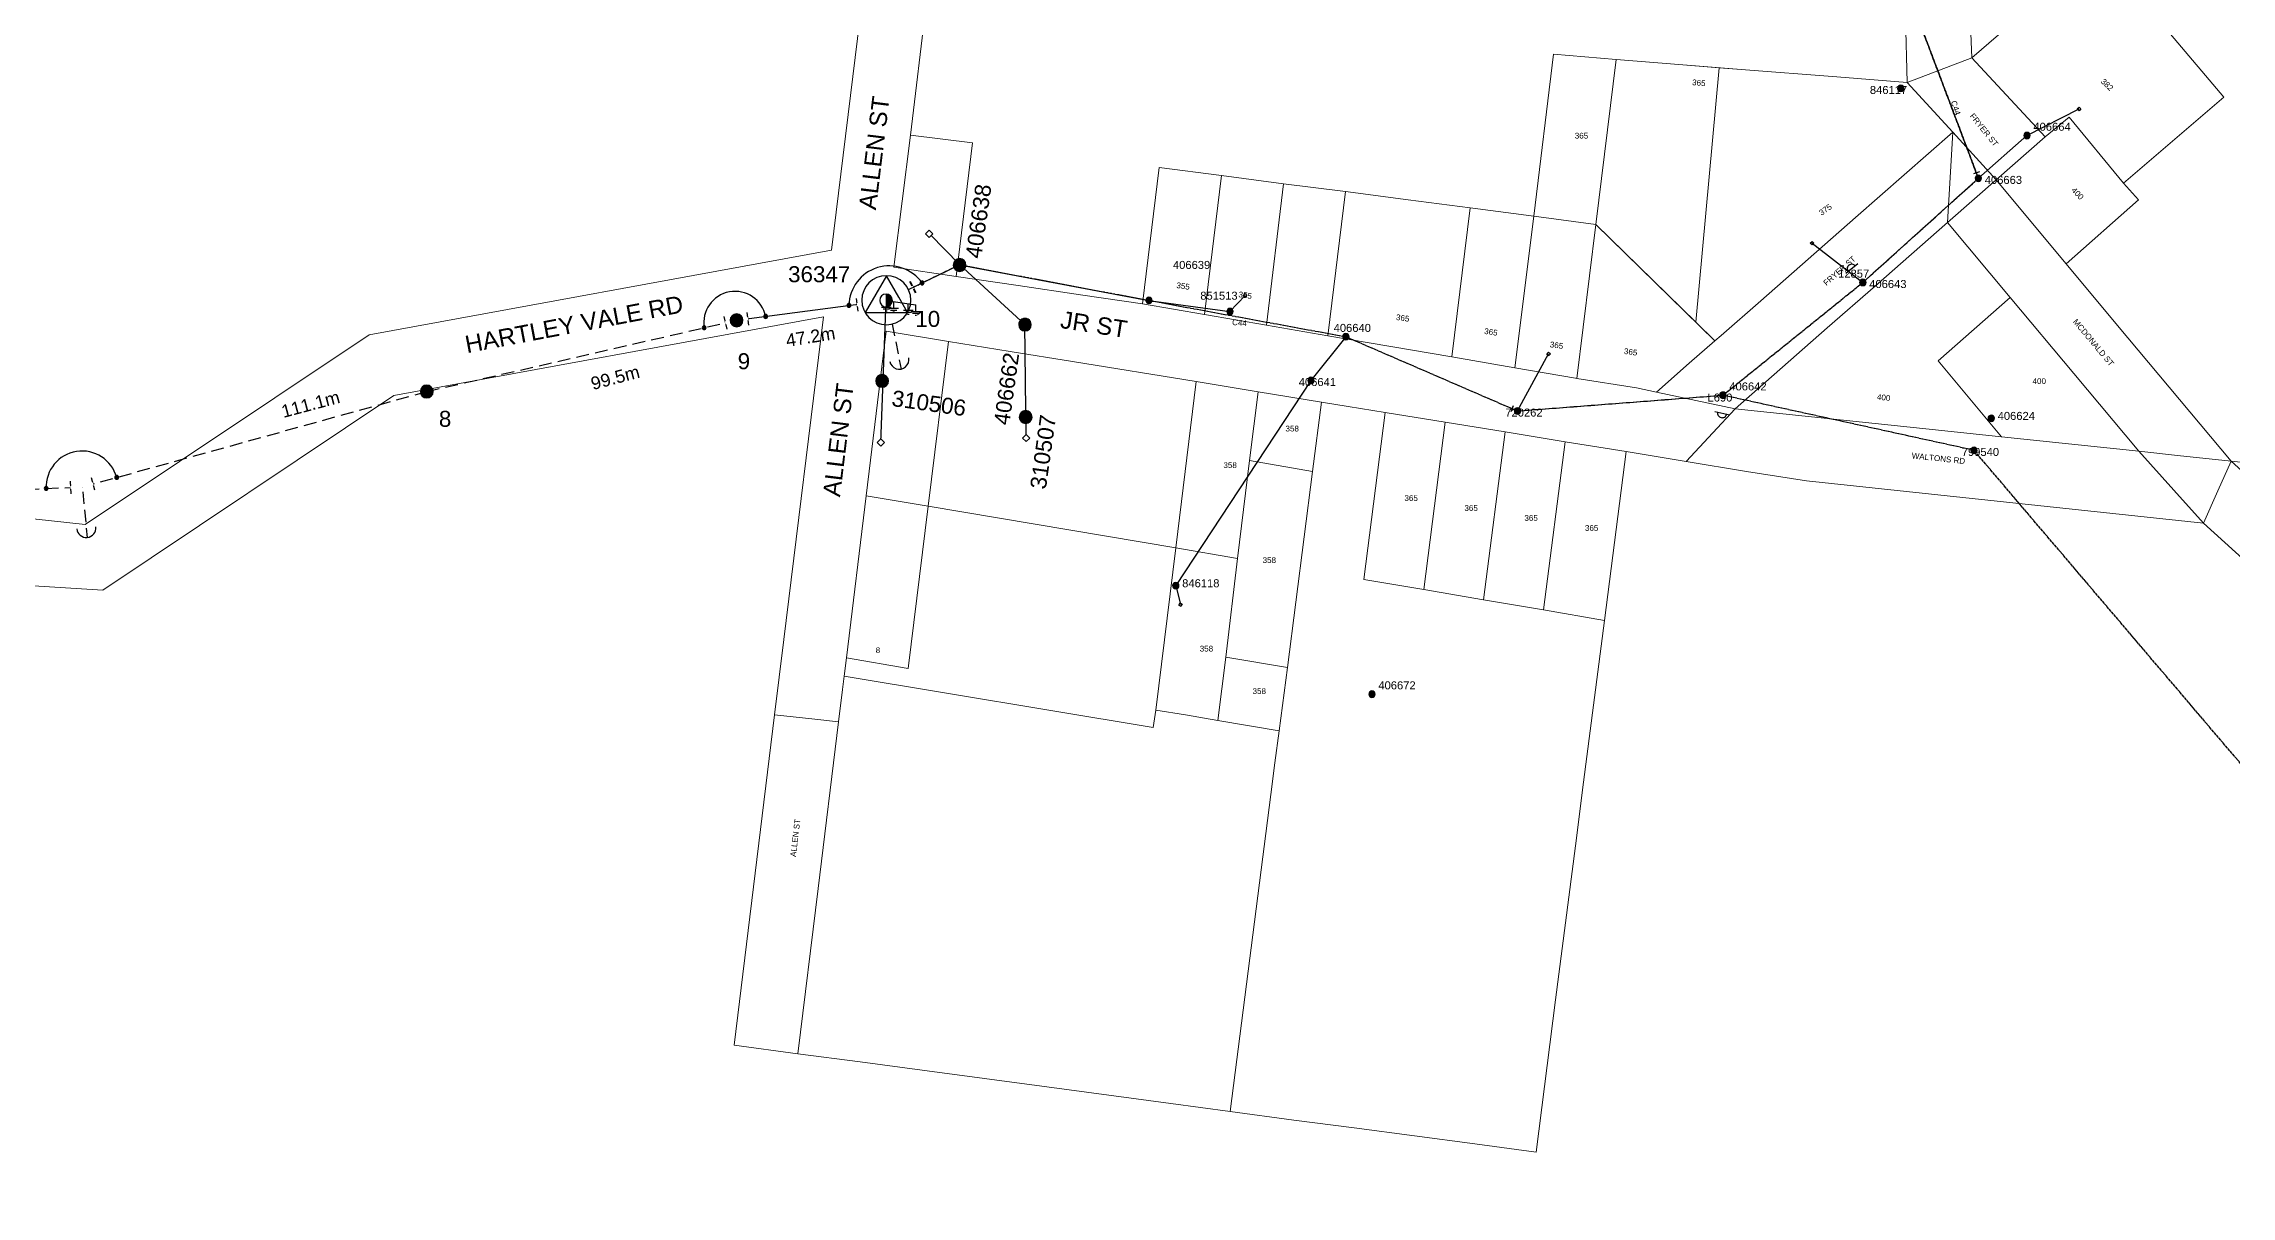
# Model space of a CAD drawing. Header units: metres. Extents: x 240179 to 248264, y 6282606 to 6287315.
# Drawn here: x 243124 to 243808, y 6285719 to 6286080 of the extents above; entities that cross this region are included whole.
import ezdxf
from ezdxf.enums import TextEntityAlignment as Align

# ---------------------------------------------------------------- set-up
doc = ezdxf.new("R2010")
doc.units = ezdxf.units.M
for name, pattern in [('Cable Exist OH', [1, 1, 0]), ('Cable New OH', [6, 4, -2]), ('DASHED2', [9.525, 6.35, -3.175])]:
    doc.linetypes.add(name, pattern=pattern)
doc.layers.get('0').update_dxf_attribs({"color": 6})
for name, color, linetype, lineweight in [('Cadastre Land Parcels_SP_EXT', 9, 'Continuous', 5), ('Cadastre Road Names_SP_HV_LV_SL_EXT', 9, 'Continuous', 5), ('Cadastre Roads_SP_EXT', 9, 'Continuous', 5)]:
    doc.layers.add(name, color=color, linetype=linetype, lineweight=lineweight)
for name, color, linetype in [('Earthing_SP_Misc', 7, 'Continuous'), ('Equip_SP_HV_EXT', 7, 'Continuous'), ('Mains_HV_EXT', 7, 'Continuous'), ('Mains_HV_NEW', 2, 'Continuous'), ('Mains_HV_New_A10', 2, 'Continuous'), ('Mains_HV_NEW_Hardwired', 2, 'Continuous'), ('Mains_LV_EXT', 7, 'Continuous'), ('Mains_LV_NEW', 2, 'Continuous'), ('Notes', 7, 'Continuous'), ('OH_Details_SP_MISC', 7, 'Continuous'), ('Services_SP_EXT', 7, 'Continuous'), ('Sub_SP_TR_HV_LV_SL_LS_NEW', 2, 'Continuous'), ('SupportsOH_SP_MISC', 7, 'Continuous'), ('SupportsOH_SP_TR_HV_LV_SL_EXT', 7, 'Continuous'), ('SupportsOH_SP_TR_HV_LV_SL_NEW', 2, 'Continuous')]:
    doc.layers.add(name, color=color, linetype=linetype)
doc.styles.add('POLE_LABEL', font='arial.ttf')
doc.styles.get("Standard").update_dxf_attribs({"font": 'arial.ttf'})
doc.linetypes.add('Cable E UG', pattern='A,6,-0.5,["E",Standard,S=1.7,R=0,X=0.5,Y=-1],-2.9', length=9.4)
doc.linetypes.add('IECLCABS1', pattern='A,7,-0.5,["/",Standard,S=1.5,R=0,X=0.2,Y=-0.7],-1.8', length=9.3)

# ---------------------------------------------------------------- blocks, each defined once
blk = doc.blocks.new('CCP_EXT')
blk.add_wipeout([(0, 0.57), (0.57, 0), (0, -0.57), (-0.57, 0)])
blk.add_lwpolyline([(-0.57, 0), (0, 0.57), (0.57, 0), (0, -0.57), (-0.57, 0)])
at = {"flags": 1}
blk.add_attdef('Z', (0, 0), '', height=0.2, dxfattribs=at)
at = {"flags": 9}
for tag, p in [('CCP_TYPE', (0, 0)), ('CONSTRUCTED_VOLTAGE', (0, -0.2)), ('OPERATING_VOLTAGE', (0, -0.6)), ('ORIENTATION', (0, -0.8)), ('OWNED_BY', (0, -1)), ('STATE', (0, -1.8)), ('NO_PHASES', (0, -0.4)), ('USAGE', (0, -1.2)), ('LEGEND', (0, -1.4)), ('LIFE_SUPPORT', (0, -1.6)), ('NOTES', (0, -2))]:
    blk.add_attdef(tag, text='', height=0.2, dxfattribs=at).set_placement(p, align=Align.MIDDLE_LEFT)
blk = doc.blocks.new('POLE_EXT')
blk.add_hatch(color=256).paths.add_polyline_path([(-1, 0, 1), (1, 0, 1)])
blk.add_lwpolyline([(-1, 0, 1), (1, 0, 1)], format="xyb", close=True)
for tag, height, flags, p in [('pNumber', 2.5, 8, (-17.84, 2.07)), ('OWNED_BY', 0.2, 9, (1.35, -0.4)), ('SPECIAL_USE', 0.2, 9, (1.35, -0.8)), ('STATE', 0.2, 9, (1.35, -1)), ('cLV', 0.2, 9, (1.35, -1.4)), ('hDepth', 0.2, 9, (1.35, -1.6)), ('hDia', 0.2, 9, (1.35, -1.8)), ('cHV', 0.2, 9, (1.35, -2)), ('cLinedev', 0.2, 9, (1.35, -3.4)), ('PARENT', 0.2, 9, (1.35, -0.6)), ('USAGE', 0.2, 9, (1.35, -1.2)), ('LBRACKET', 0.2, 9, (1.35, -2.2)), ('LExisting', 0.2, 9, (1.35, -2.4)), ('LANTNUMBER', 0.2, 9, (1.35, -2.6)), ('LOther', 0.2, 9, (1.35, -2.8)), ('LRemove', 0.2, 9, (1.35, -3)), ('LEGEND', 0.2, 9, (1.35, -3.2)), ('pExisting', 0.2, 9, (1.35, -3.8)), ('pFooting', 0.2, 9, (1.35, -4.4)), ('pNew', 0.2, 9, (1.35, -4.6)), ('pRelocate', 0.2, 9, (1.35, -5)), ('pRemove', 0.2, 9, (1.35, -5.2)), ('pReplace', 0.2, 9, (1.35, -5.4)), ('pStay', 0.2, 9, (1.35, -5.6)), ('pType', 0.2, 9, (1.35, -5.8)), ('cspan', 0.2, 9, (1.35, -6)), ('STREETNAME', 0.2, 9, (1.35, -6.2)), ('SUBURB', 0.2, 9, (1.35, -6.4)), ('LOCATION', 0.2, 9, (1.35, -3.6)), ('PFNUMBER', 0.2, 9, (1.35, -4)), ('NEWPFNUMBER', 0.2, 9, (1.35, -4.2)), ('NOTES', 0.2, 9, (1.35, -6.6)), ('MAINTAINED_BY', 0.2, 9, (1.36, -6.81)), ('OPERATED_BY', 0.2, 9, (1.36, -7.01))]:
    blk.add_attdef(tag, text='', height=height, dxfattribs=dict(flags=flags)).set_placement(p, align=Align.MIDDLE_LEFT)
at = {"style": 'POLE_LABEL'}
for tag, height, flags, p in [('STRUCTURE_PLANT_NUMBER', 0.2, 9, (1.35, 0.03)), ('ASSET_NUM', 2.5, 8, (2, 2)), ('STREET_CODE', 0.2, 9, (1.35, -0.2))]:
    blk.add_attdef(tag, text='', height=height, dxfattribs=dict(at, flags=flags)).set_placement(p, align=Align.MIDDLE_LEFT)
at = {"flags": 1}
blk.add_attdef('Z', (1.35, -7.33), '', height=0.2, dxfattribs=at)
blk = doc.blocks.new('HV_USL_CLOSED_EXT')
blk.add_line((2.4, 5.5), (-2.4, 5.5))
blk.add_lwpolyline([(1.44, 5.5, 0.414214), (0, 6.94, 0.414214), (-1.44, 5.5)], format="xyb")
for tag, height, flags, p in [('STREET_CODE', 0.2, 9, (1.5, 0)), ('ASSET_NUM', 2.5, 8, (2, 2)), ('ACTUAL_STATUS', 0.2, 9, (1.5, -0.2)), ('CONSTRUCTED_VOLTAGE', 0.2, 9, (1.5, -0.4)), ('OPERATING_VOLTAGE', 0.2, 9, (1.5, -0.8)), ('ORIENTATION', 0.2, 9, (1.5, -1)), ('OWNED_BY', 0.2, 9, (1.5, -1.2)), ('OPERATED_BY', 0.2, 9, (1.5, -1.4)), ('STATE', 0.2, 9, (1.5, -1.8)), ('SWITCH_TYPE', 0.2, 9, (1.5, -2)), ('STREETNAME', 0.2, 9, (1.5, -2.8)), ('SUBURB', 0.2, 9, (1.5, -3)), ('Z', 0.2, 1, (1.5, -3.6)), ('NO_PHASES', 0.2, 9, (1.5, -0.6)), ('MAINTAINED_BY', 0.2, 9, (1.5, -1.6)), ('USAGE', 0.2, 9, (1.5, -2.2)), ('LEGEND', 0.2, 9, (1.5, -2.4)), ('LOCATION', 0.2, 9, (1.5, -2.6)), ('NOTES', 0.2, 9, (1.5, -3.2)), ('LABEL_ALIGNMENT', 0.2, 9, (1.5, -3.4))]:
    blk.add_attdef(tag, text='', height=height, dxfattribs=dict(flags=flags)).set_placement(p, align=Align.MIDDLE_LEFT)
blk = doc.blocks.new('End Shackle_EXT')
blk.add_wipeout([(0, 0.25), (1.81, 0.25), (1.82, -0.25), (0, -0.25)])
blk.add_line((1.81, -1), (1.81, 1))
at = {"flags": 1}
blk.add_attdef('Z', (0, 0), '', height=0.2, dxfattribs=at)
at = {"flags": 9}
for tag, p in [('CONNECTOR_TYPE', (0, 0)), ('CONSTRUCTED_VOLTAGE', (0, -0.2)), ('OPERATING_VOLTAGE', (0, -0.6)), ('ORIENTATION', (0, -0.8)), ('OWNED_BY', (0, -1)), ('STATE', (0, -1.2)), ('NO_PHASES', (0, -0.4)), ('USAGE', (0, -1.4)), ('NOTES', (0, -1.6))]:
    blk.add_attdef(tag, text='', height=0.2, dxfattribs=at).set_placement(p, align=Align.MIDDLE_LEFT)
blk = doc.blocks.new('POLE_REPLACE_NEW')
for tag, height, flags, p in [('cLinedev', 0.2, 9, (1.5, -3.2)), ('LEGEND', 0.2, 9, (1.5, -3)), ('pExisting', 0.2, 9, (1.5, -3.4)), ('pNumber', 2, 8, (1.5, -4.4)), ('cspan', 0.2, 9, (1.5, -5.6)), ('SUBURB', 0.2, 9, (1.5, -5.8)), ('STREETNAME', 0.2, 9, (1.5, -6)), ('OPERATED_BY', 0.2, 9, (1.5, -6.6)), ('PFNUMBER', 0.2, 9, (1.5, -3.6)), ('NEWPFNUMBER', 0.2, 9, (1.5, -3.8)), ('pFooting', 0.2, 9, (1.5, -4)), ('pNew', 0.2, 9, (1.5, -4.2)), ('pRelocate', 0.2, 9, (1.5, -4.6)), ('pRemove', 0.2, 9, (1.5, -4.8)), ('pReplace', 0.2, 9, (1.5, -5)), ('pStay', 0.2, 9, (1.5, -5.2)), ('pType', 0.2, 9, (1.5, -5.4)), ('LOCATION', 0.2, 9, (1.5, -6.2)), ('NOTES', 0.2, 9, (1.5, -6.4)), ('MAINTAINED_BY', 0.2, 9, (1.5, -6.8)), ('Z', 0.2, 1, (1.5, -7))]:
    blk.add_attdef(tag, text='', height=height, dxfattribs=dict(flags=flags)).set_placement(p, align=Align.MIDDLE_LEFT)
blk.add_wipeout([(0, 1), (-0.13, 0.99), (-0.25, 0.97), (-0.37, 0.93), (-0.48, 0.88), (-0.59, 0.81), (-0.68, 0.73), (-0.77, 0.64), (-0.84, 0.54), (-0.9, 0.43), (-0.95, 0.31), (-0.98, 0.19), (-1, 0.06), (-1, -0.06), (-0.98, -0.19), (-0.95, -0.31), (-0.9, -0.43), (-0.84, -0.54), (-0.77, -0.64), (-0.68, -0.73), (-0.59, -0.81), (-0.48, -0.88), (-0.37, -0.93), (-0.25, -0.97), (-0.13, -0.99), (0, -1), (0.13, -0.99), (0.25, -0.97), (0.37, -0.93), (0.48, -0.88), (0.59, -0.81), (0.68, -0.73), (0.77, -0.64), (0.84, -0.54), (0.9, -0.43), (0.95, -0.31), (0.98, -0.19), (1, -0.06), (1, 0.06), (0.98, 0.19), (0.95, 0.31), (0.9, 0.43), (0.84, 0.54), (0.77, 0.64), (0.68, 0.73), (0.59, 0.81), (0.48, 0.88), (0.37, 0.93), (0.25, 0.97), (0.13, 0.99)])
h = blk.add_hatch(color=256)
edge = h.paths.add_edge_path()
edge.add_arc((0, 0), 1, 270, 450)
edge.add_line((0, 1), (0, -1))
blk.add_lwpolyline([(0, 1), (0, -1)])
at = {"lineweight": -3}
blk.add_arc((0, 0), 1, 90, 270, dxfattribs=at)
blk.add_arc((0, 0), 1, 270, 90)
at = {"style": 'POLE_LABEL', "flags": 9}
blk.add_attdef('STRUCTURE_PLANT_NUMBER', text='', height=0.2, dxfattribs=at).set_placement((1.5, 0.24), align=Align.MIDDLE_LEFT)
for tag, height, flags, p in [('STREET_CODE', 0.2, 9, (1.5, 0)), ('ASSET_NUM', 2.5, 8, (2, 2)), ('OWNED_BY', 0.2, 9, (1.5, -0.2)), ('SPECIAL_USE', 0.2, 9, (1.5, -0.6)), ('STATE', 0.2, 9, (1.5, -0.8)), ('cLV', 0.2, 9, (1.5, -1.2)), ('cHV', 0.2, 9, (1.5, -1.8)), ('PARENT', 0.2, 9, (1.5, -0.4)), ('USAGE', 0.2, 9, (1.5, -1)), ('hDepth', 0.2, 9, (1.5, -1.4)), ('hDia', 0.2, 9, (1.5, -1.6)), ('LBRACKET', 0.2, 9, (1.5, -2)), ('LExisting', 0.2, 9, (1.5, -2.2)), ('LANTNUMBER', 0.2, 9, (1.5, -2.4)), ('LOther', 0.2, 9, (1.5, -2.6)), ('LRemove', 0.2, 9, (1.5, -2.8))]:
    blk.add_attdef(tag, text='', height=height, dxfattribs=dict(flags=flags)).set_placement(p, align=Align.MIDDLE_LEFT)
blk = doc.blocks.new('STAY_DEL')
at = {"linetype": 'DASHED2', "ltscale": 0.3}
blk.add_line((0, 0), (-7.17, 0), dxfattribs=at)
blk.add_arc((-5.67, 0), 1.5, 90, 270)
blk = doc.blocks.new('SUB_POLE_NEW')
blk.add_wipeout([(-3.84, 0), (-3.81, -0.48), (-3.72, -0.95), (-3.57, -1.41), (-3.37, -1.85), (-3.11, -2.26), (-2.8, -2.63), (-2.45, -2.96), (-2.06, -3.24), (-1.63, -3.47), (-1.19, -3.65), (-0.72, -3.77), (-0.24, -3.83), (0.24, -3.83), (0.72, -3.77), (1.19, -3.65), (1.63, -3.47), (2.06, -3.24), (2.45, -2.96), (2.8, -2.63), (3.11, -2.26), (3.37, -1.85), (3.57, -1.41), (3.72, -0.95), (3.81, -0.48), (3.84, 0), (3.81, 0.48), (3.72, 0.95), (3.57, 1.41), (3.37, 1.85), (3.11, 2.26), (2.8, 2.63), (2.45, 2.96), (2.06, 3.24), (1.63, 3.47), (1.19, 3.65), (0.72, 3.77), (0.24, 3.83), (-0.24, 3.83), (-0.72, 3.77), (-1.19, 3.65), (-1.63, 3.47), (-2.06, 3.24), (-2.45, 2.96), (-2.8, 2.63), (-3.11, 2.26), (-3.37, 1.85), (-3.57, 1.41), (-3.72, 0.95), (-3.81, 0.48)])
blk.add_lwpolyline([(-3.84, 0, 1), (3.84, 0, 1)], format="xyb", close=True)
blk.add_lwpolyline([(1.94, 0.47), (0, 3.84), (-3.33, -1.92), (3.33, -1.92)], close=True)
for tag, height, flags, p in [('ASSET_NUM', 3.5, 8, (2, 2)), ('STREET_CODE', 0.2, 9, (1.5, 0)), ('CONSTRUCTED_VOLTAGE', 0.2, 9, (1.5, -0.2)), ('OPERATING_VOLTAGE', 0.2, 9, (1.5, -0.6)), ('OPERATED_BY', 0.2, 9, (1.5, -0.8)), ('ORIENTATION', 0.2, 9, (1.5, -1.2)), ('OWNED_BY', 0.2, 9, (1.5, -1.4)), ('SECONDARY_VOLTAGE', 0.2, 9, (1.5, -1.6)), ('STATE', 0.2, 9, (1.5, -1.8)), ('SUBSTATION_TYPE', 0.2, 9, (1.5, -2)), ('SUBURB', 0.2, 9, (1.5, -2.6)), ('STREETNAME', 0.2, 9, (1.5, -2.8)), ('Z', 0.2, 1, (1.5, -3.4)), ('NO_PHASES', 0.2, 9, (1.5, -0.4)), ('MAINTAINED_BY', 0.2, 9, (1.5, -1)), ('USAGE', 0.2, 9, (1.5, -2.2)), ('LEGEND', 0.2, 9, (1.5, -2.4)), ('LOCATION', 0.2, 9, (1.5, -3)), ('NOTES', 0.2, 9, (1.5, -3.2))]:
    blk.add_attdef(tag, text='', height=height, dxfattribs=dict(flags=flags)).set_placement(p, align=Align.MIDDLE_LEFT)
blk = doc.blocks.new('End Shackle_NEW')
blk.add_line((1, 1.81), (-1, 1.81))
at = {"flags": 1}
blk.add_attdef('Z', (0, 0), '', height=0.2, dxfattribs=at)
at = {"flags": 9}
for tag, p in [('CONNECTOR_TYPE', (0, 0)), ('CONSTRUCTED_VOLTAGE', (0, -0.2)), ('OPERATING_VOLTAGE', (0, -0.6)), ('ORIENTATION', (0, -0.8)), ('OWNED_BY', (0, -1)), ('STATE', (0, -1.2)), ('OPERATED_BY', (0, -2.01)), ('NO_PHASES', (0, -0.4)), ('USAGE', (0, -1.4)), ('NOTES', (0, -1.6)), ('MAINTAINED_BY', (0, -1.81))]:
    blk.add_attdef(tag, text='', height=0.2, dxfattribs=at).set_placement(p, align=Align.MIDDLE_LEFT)
blk.add_wipeout([(-0.25, 0), (-0.25, 1.81), (0.25, 1.82), (0.25, 0)])
blk = doc.blocks.new('BOND POINT')
blk.add_hatch(color=256).paths.add_polyline_path([(-1, 0, 1), (1, 0, 1)])
blk.add_lwpolyline([(-1, 0, 1), (1, 0, 1)], format="xyb", close=True)
blk = doc.blocks.new('*U149')
blk.add_line((0.93, 4.61), (-1.07, 4.58))
at = {"flags": 1}
blk.add_attdef('Z', (0, 0), '', height=0.2, dxfattribs=at)
at = {"flags": 9}
for tag, p in [('CONNECTOR_TYPE', (0, 0)), ('CONSTRUCTED_VOLTAGE', (0, -0.2)), ('OPERATING_VOLTAGE', (0, -0.6)), ('ORIENTATION', (0, -0.8)), ('OWNED_BY', (0, -1)), ('STATE', (0, -1.2)), ('OPERATED_BY', (0, -2.01)), ('NO_PHASES', (0, -0.4)), ('USAGE', (0, -1.4)), ('NOTES', (0, -1.6)), ('MAINTAINED_BY', (0, -1.81))]:
    blk.add_attdef(tag, text='', height=0.2, dxfattribs=at).set_placement(p, align=Align.MIDDLE_LEFT)
blk.add_wipeout([(-0.25, 0), (-0.32, 4.59), (0.18, 4.6), (0.25, 0)])
blk = doc.blocks.new('*U148')
blk.add_line((1, 4.73), (-1, 4.73))
at = {"flags": 1}
blk.add_attdef('Z', (0, 0), '', height=0.2, dxfattribs=at)
at = {"flags": 9}
for tag, p in [('CONNECTOR_TYPE', (0, 0)), ('CONSTRUCTED_VOLTAGE', (0, -0.2)), ('OPERATING_VOLTAGE', (0, -0.6)), ('ORIENTATION', (0, -0.8)), ('OWNED_BY', (0, -1)), ('STATE', (0, -1.2)), ('OPERATED_BY', (0, -2.01)), ('NO_PHASES', (0, -0.4)), ('USAGE', (0, -1.4)), ('NOTES', (0, -1.6)), ('MAINTAINED_BY', (0, -1.81))]:
    blk.add_attdef(tag, text='', height=0.2, dxfattribs=at).set_placement(p, align=Align.MIDDLE_LEFT)
blk.add_wipeout([(-0.25, 0), (-0.25, 4.73), (0.25, 4.73), (0.25, 0)])
blk = doc.blocks.new('Earth')
for p, q in [((0, -2.04), (0, 0)), ((-1.5, -2.04), (1.5, -2.04)), ((-1, -2.64), (1, -2.64)), ((-0.25, -3.24), (0.25, -3.24))]:
    blk.add_line(p, q)
blk = doc.blocks.new('*U144')
blk.add_line((1, 4.61), (-1, 4.61))
at = {"flags": 1}
blk.add_attdef('Z', (0, 0), '', height=0.2, dxfattribs=at)
at = {"flags": 9}
for tag, p in [('CONNECTOR_TYPE', (0, 0)), ('CONSTRUCTED_VOLTAGE', (0, -0.2)), ('OPERATING_VOLTAGE', (0, -0.6)), ('ORIENTATION', (0, -0.8)), ('OWNED_BY', (0, -1)), ('STATE', (0, -1.2)), ('OPERATED_BY', (0, -2.01)), ('NO_PHASES', (0, -0.4)), ('USAGE', (0, -1.4)), ('NOTES', (0, -1.6)), ('MAINTAINED_BY', (0, -1.81))]:
    blk.add_attdef(tag, text='', height=0.2, dxfattribs=at).set_placement(p, align=Align.MIDDLE_LEFT)
blk.add_wipeout([(-0.25, 0), (-0.25, 4.61), (0.25, 4.61), (0.25, 0)])

msp = doc.modelspace()

# ---------------------------------------------------------------- linework, layer by layer
at = {"layer": 'Cadastre Land Parcels_SP_EXT', "linetype": 'Continuous'}
for points in [[(243723.24, 6286162.37), (243724.43, 6286131.66), (243726.67, 6286075.33), (243766.1, 6286109.37), (243788.73, 6286082.71), (243805.43, 6286063.04), (243774.07, 6286036.14), (243778.72, 6286030.93), (243756.19, 6286010.87), (243772.22, 6285991.63), (243807.74, 6285949.17), (244023.08, 6285926.27), (244104.05, 6286565.45), (244108.27, 6286598.86), (244106.2, 6286594.74), (244059.45, 6286501.88), (243927.21, 6286339.52), (243771.57, 6286204.4), (243723.24, 6286162.37)], [(243726.67, 6286075.33), (243749.64, 6286050.63), (243757.08, 6286056.74), (243774.07, 6286036.14), (243805.43, 6286063.04), (243788.73, 6286082.71), (243766.1, 6286109.37), (243726.67, 6286075.33)], [(243615.51, 6286074.81), (243595.95, 6286076.4), (243589.76, 6286025.84), (243609.17, 6286023.25), (243615.51, 6286074.81)], [(243647.7, 6286072.2), (243635.07, 6286073.22), (243615.51, 6286074.81), (243609.17, 6286023.25), (243640.44, 6285992.67), (243647.7, 6286072.2)], [(243648.37, 6285988.54), (243660.75, 6285999.31), (243690.36, 6286025.41), (243720.78, 6286052.08), (243706.43, 6286067.58), (243684.54, 6286069.32), (243654.64, 6286071.63), (243647.7, 6286072.2), (243640.44, 6285992.67), (243646.41, 6285986.83), (243648.37, 6285988.54)], [(243734.29, 6286037.13), (243753.5, 6286014.11), (243756.19, 6286010.87), (243778.72, 6286030.93), (243774.07, 6286036.14), (243757.08, 6286056.74), (243749.64, 6286050.63), (243734.29, 6286037.13)], [(243492.19, 6286038.55), (243472.7, 6286041.03), (243467.52, 6285998.38), (243486.86, 6285995.06), (243492.19, 6286038.55)], [(243511.6, 6286035.96), (243492.19, 6286038.55), (243486.86, 6285995.06), (243506.23, 6285991.73), (243511.6, 6286035.96)], [(243531, 6286033.48), (243511.6, 6286035.96), (243506.23, 6285991.73), (243525.49, 6285988.43), (243531, 6286033.48)], [(243569.9, 6286028.42), (243550.5, 6286030.9), (243531, 6286033.48), (243525.49, 6285988.43), (243545.15, 6285985.05), (243564.2, 6285981.78), (243569.9, 6286028.42)], [(243589.77, 6286025.84), (243569.9, 6286028.42), (243564.2, 6285981.78), (243583.92, 6285978.39), (243589.77, 6286025.84)], [(243609.17, 6286023.25), (243589.77, 6286025.84), (243583.92, 6285978.39), (243602.82, 6285975.15), (243603.27, 6285975.07), (243609.17, 6286023.25)], [(243716.18, 6285980.59), (243738.71, 6286000.39), (243719.12, 6286023.85), (243696.6, 6286004.04), (243681.52, 6285990.88), (243652.72, 6285965.58), (243707.44, 6285959.82), (243735.97, 6285956.81), (243716.18, 6285980.59)], [(243638.4, 6285979.85), (243646.41, 6285986.83), (243609.17, 6286023.25), (243603.27, 6285975.07), (243621.86, 6285972.1), (243628.12, 6285970.78), (243638.4, 6285979.85)], [(243778.85, 6285952.29), (243758.58, 6285976.61), (243738.71, 6286000.39), (243716.18, 6285980.59), (243735.97, 6285956.81), (243778.85, 6285952.29)], [(243484.25, 6285974.07), (243445.6, 6285980.37), (243426.18, 6285983.51), (243406.85, 6285986.66), (243400.51, 6285935.1), (243477.92, 6285922.07), (243484.25, 6285974.07)], [(243503.67, 6285970.93), (243484.25, 6285974.07), (243477.92, 6285922.07), (243497.25, 6285918.81), (243500.99, 6285949.43), (243503.67, 6285970.93)], [(243523.46, 6285967.68), (243503.67, 6285970.93), (243500.99, 6285949.43), (243520.69, 6285945.96), (243523.46, 6285967.68)], [(243596.58, 6285780.82), (243602.82, 6285828.94), (243605.36, 6285848.88), (243611.91, 6285899.44), (243592.86, 6285902.71), (243574.1, 6285905.87), (243555.42, 6285909.04), (243536.65, 6285912.2), (243543.35, 6285964.44), (243531.79, 6285966.32), (243523.46, 6285967.68), (243520.69, 6285945.96), (243512.84, 6285884.71), (243510.21, 6285864.88), (243508.92, 6285854.86), (243507.64, 6285844.95), (243494.89, 6285745.92), (243514.85, 6285743.23), (243533.69, 6285740.74), (243552.54, 6285738.25), (243571.38, 6285735.75), (243590.5, 6285733.15), (243596.58, 6285780.82)], [(243536.65, 6285912.2), (243555.42, 6285909.04), (243562.11, 6285961.39), (243543.35, 6285964.44), (243536.65, 6285912.2)], [(243574.1, 6285905.87), (243580.88, 6285958.34), (243562.11, 6285961.39), (243555.42, 6285909.04), (243574.1, 6285905.87)], [(243599.64, 6285955.28), (243580.88, 6285958.34), (243574.1, 6285905.87), (243592.86, 6285902.71), (243599.64, 6285955.28)], [(243520.69, 6285945.96), (243500.99, 6285949.43), (243497.25, 6285918.81), (243493.52, 6285887.96), (243512.84, 6285884.71), (243520.69, 6285945.96)], [(243618.68, 6285952.24), (243599.64, 6285955.28), (243592.86, 6285902.71), (243611.91, 6285899.44), (243618.68, 6285952.24)], [(243374.3, 6285881.96), (243470.84, 6285865.91), (243471.74, 6285871.4), (243477.92, 6285922.07), (243400.51, 6285935.1), (243394.33, 6285884.43), (243375.01, 6285887.69), (243374.3, 6285881.96)], [(243400.51, 6285935.1), (243381.18, 6285938.36), (243375.01, 6285887.69), (243394.33, 6285884.43), (243400.51, 6285935.1)], [(243497.25, 6285918.81), (243477.92, 6285922.07), (243471.74, 6285871.4), (243480.92, 6285869.85), (243491.07, 6285868.14), (243493.52, 6285887.96), (243497.25, 6285918.81)], [(243512.84, 6285884.71), (243493.52, 6285887.96), (243491.07, 6285868.14), (243510.21, 6285864.88), (243512.84, 6285884.71)], [(243374.3, 6285881.96), (243373.79, 6285877.77), (243372.56, 6285867.75), (243366.15, 6285815.63), (243359.81, 6285763.96), (243379.3, 6285761.37), (243398.71, 6285758.78), (243418.11, 6285756.19), (243437.61, 6285753.61), (243457.01, 6285751.02), (243476.41, 6285748.42), (243494.89, 6285745.92), (243507.64, 6285844.95), (243508.92, 6285854.86), (243510.21, 6285864.88), (243491.07, 6285868.14), (243480.92, 6285869.85), (243471.74, 6285871.4), (243470.84, 6285865.91), (243374.3, 6285881.96)]]:
    msp.add_lwpolyline(points, close=True, dxfattribs=at)
at = {"layer": 'Cadastre Roads_SP_EXT', "linetype": 'Continuous'}
for points in [[(243716.55, 6286071.45), (243726.67, 6286075.33), (243724.43, 6286131.66), (243723.24, 6286162.37), (243771.57, 6286204.4), (243927.21, 6286339.52), (244059.45, 6286501.88), (244106.2, 6286594.74), (244108.28, 6286598.86), (244160.47, 6286702.25), (244193.55, 6286880.84), (244198.27, 6286909.61), (244172.87, 6286912.9), (244154.61, 6286915.27), (244137.71, 6286782.58), (244124.03, 6286674.7), (244115.89, 6286658.56), (244042.42, 6286512.86), (243912.71, 6286353.56), (243702.74, 6286171.15), (243705.98, 6286087.76), (243706.43, 6286067.58), (243716.55, 6286071.45)], [(243749.64, 6286050.63), (243726.67, 6286075.33), (243716.55, 6286071.45), (243706.43, 6286067.58), (243720.78, 6286052.08), (243726.99, 6286045.22), (243734.29, 6286037.13), (243749.64, 6286050.63)], [(243753.5, 6286014.11), (243734.29, 6286037.13), (243727.53, 6286031.21), (243719.12, 6286023.85), (243738.71, 6286000.39), (243758.58, 6285976.61), (243778.85, 6285952.29), (243790.92, 6285950.99), (243807.74, 6285949.17), (243772.22, 6285991.63), (243753.5, 6286014.11)], [(243707.44, 6285959.82), (243652.72, 6285965.58), (243645.79, 6285958.09), (243637.45, 6285949.08), (243656.22, 6285946.02), (243674.98, 6285943.08), (243799.06, 6285929.85), (243789.77, 6285940.16), (243778.85, 6285952.29), (243735.97, 6285956.81), (243707.44, 6285959.82)], [(244059.23, 6285070.76), (244119.64, 6285245.64), (244133.25, 6285366.44), (244109.13, 6285452.15), (244108.3, 6285455.24), (244101.31, 6285473.48), (244081.33, 6285525.67), (244015.68, 6285610.61), (243915.95, 6285851.05), (243807.74, 6285949.17), (243803.57, 6285939.89), (243799.06, 6285929.85), (243899.07, 6285839.16), (243998.2, 6285600.38), (244063.66, 6285515.65), (244086.74, 6285455.11), (244089.14, 6285448.96), (244112.85, 6285364.78), (244099.91, 6285250.11), (244037.95, 6285070.75), (244040.1, 6285058.24), (244061.69, 6285055.37), (244059.23, 6285070.76)], [(243372.56, 6285867.75), (243364.19, 6285868.64), (243352.52, 6285869.88), (243339.94, 6285766.65), (243359.81, 6285763.96), (243366.15, 6285815.63), (243372.56, 6285867.75)]]:
    msp.add_lwpolyline(points, close=True, dxfattribs=at)
at = {"layer": 'Mains_HV_EXT', "linetype": 'Cable Exist OH'}
for points in [[(243648.9, 6285969.83), (243692.61, 6286005.09)], [(243649.86, 6285969.6), (243648.9, 6285969.83)], [(244035.11, 6284612.32), (244035.47, 6284806.13), (244035.87, 6285053.69), (244076.6, 6285336.09), (244092.82, 6285446.6), (243875.75, 6285778.2), (243727.36, 6285952.59), (243649.86, 6285969.6)]]:
    msp.add_lwpolyline(points, dxfattribs=at)
at = {"layer": 'Mains_HV_New_A10', "linetype": 'Cable New OH'}
for points in [[(243136.15, 6285941.13), (243243.87, 6285970.98), (243340.67, 6285993.25)], [(242767.36, 6285916.9), (242914.93, 6285932.47), (243136.15, 6285941.13)]]:
    msp.add_lwpolyline(points, dxfattribs=at)
at = {"layer": 'Mains_HV_NEW_Hardwired', "linetype": 'Continuous'}
for centre, radius, start, end in [((243340.2, 6285992.52), 9.76, 11.45908, 189.37708), ((243136.15, 6285941.13), 11.24, 15.49139, 182.24245)]:
    msp.add_arc(centre, radius, start, end, dxfattribs=at).dxf.unprotected_set("ltscale", 0)
at = {"layer": 'Mains_LV_EXT', "linetype": 'Cable Exist OH'}
for points in [[(243387.4, 6285999.45), (243410.32, 6286010.63)], [(243410.38, 6286010.61), (243469.54, 6285999.48)]]:
    msp.add_lwpolyline(points, dxfattribs=at)
at = {"layer": 'Services_SP_EXT'}
for points in [[(243410.36, 6286010.65), (243401.13, 6286020.04)], [(243431.2, 6285956.45), (243430.79, 6285991.9), (243410.36, 6286010.65)], [(243531.08, 6285988.12), (243520.17, 6285974.45)]]:
    msp.add_lwpolyline(points, dxfattribs=at)

# ---------------------------------------------------------------- block references
at = {"layer": 'Equip_SP_HV_EXT'}
ref = msp.add_blockref('HV_USL_CLOSED_EXT', (243692.61, 6286005.09), dxfattribs=dict(at, rotation=39.03931167846321))
ref.add_attrib('ASSET_NUM', '12857', dxfattribs={"layer": '0', "height": 2.5}).set_placement((243694.61, 6286005.84), align=Align.BOTTOM_RIGHT)
ref = msp.add_blockref('HV_USL_CLOSED_EXT', (243649.86, 6285969.6), dxfattribs=dict(at, rotation=167.4940011606844))
ref.add_attrib('ASSET_NUM', 'L690', dxfattribs={"layer": '0', "height": 2.5}).set_placement((243651.86, 6285970.35), align=Align.TOP_RIGHT)
at = {"layer": 'Mains_HV_NEW_Hardwired', "linetype": 'Continuous', "xscale": 0.6, "yscale": 0.6, "zscale": 0.6}
for p in [(243330.57, 6285990.93), (243349.77, 6285994.46), (243146.99, 6285944.13), (243124.92, 6285940.69)]:
    msp.add_blockref('BOND POINT', p, dxfattribs=at).dxf.unprotected_set("ltscale", 0)
at = {"layer": 'SupportsOH_SP_MISC', "color": 0, "xscale": 2, "yscale": 2, "zscale": 2, "rotation": 95.52981736871881}
msp.add_blockref('STAY_DEL', (243136.38, 6285939.64), dxfattribs=at)
at = {"layer": 'SupportsOH_SP_TR_HV_LV_SL_EXT'}
ref = msp.add_blockref('POLE_EXT', (243704.47, 6286065.76), dxfattribs=at)
ref.add_attrib('ASSET_NUM', '846117', dxfattribs={"layer": '0', "height": 2.5, "style": 'POLE_LABEL'}).set_placement((243706.47, 6286066.51), align=Align.TOP_RIGHT)
ref = msp.add_blockref('POLE_EXT', (243743.91, 6286051.01), dxfattribs=dict(at, rotation=359.9408762122834))
ref.add_attrib('ASSET_NUM', '406664', dxfattribs={"layer": '0', "height": 2.5, "style": 'POLE_LABEL'}).set_placement((243745.91, 6286051.76), align=Align.BOTTOM_LEFT)
ref = msp.add_blockref('POLE_EXT', (243410.36, 6286010.52), dxfattribs=dict(at, xscale=2, yscale=2, zscale=2))
ref.add_attrib('ASSET_NUM', '406638', dxfattribs={"layer": '0', "height": 5, "rotation": 82, "style": 'POLE_LABEL'}).set_placement((243420.22, 6286023.66), align=Align.BOTTOM_CENTER)
ref = msp.add_blockref('POLE_EXT', (243469.54, 6285999.48), dxfattribs=at)
ref.add_attrib('ASSET_NUM', '406639', dxfattribs={"layer": '0', "height": 2.5, "style": 'POLE_LABEL'}).set_placement((243482.86, 6286008.56), align=Align.BOTTOM_CENTER)
ref = msp.add_blockref('POLE_EXT', (243692.61, 6286005.09), dxfattribs=at)
ref.add_attrib('ASSET_NUM', '406643', dxfattribs={"layer": '0', "height": 2.5, "style": 'POLE_LABEL'}).set_placement((243694.61, 6286005.84), align=Align.TOP_LEFT)
ref = msp.add_blockref('POLE_EXT', (243531.08, 6285988.12), dxfattribs=at)
ref.add_attrib('ASSET_NUM', '406640', dxfattribs={"layer": '0', "height": 2.5, "style": 'POLE_LABEL'}).set_placement((243533.08, 6285988.87), align=Align.BOTTOM_CENTER)
ref = msp.add_blockref('POLE_EXT', (243386.16, 6285974.3), dxfattribs=dict(at, xscale=2, yscale=2, zscale=2))
ref.add_attrib('ASSET_NUM', '310506', dxfattribs={"layer": '0', "height": 5, "rotation": 352, "style": 'POLE_LABEL'}).set_placement((243388.7, 6285965.01), align=Align.BOTTOM_LEFT)
ref = msp.add_blockref('POLE_EXT', (243243.87, 6285970.98), dxfattribs=dict(at, xscale=2, yscale=2, zscale=2))
ref.add_attrib('PNUMBER', '8', (243247.65, 6285959.95), dxfattribs={"layer": '0', "height": 5})
ref = msp.add_blockref('POLE_EXT', (243520.17, 6285974.45), dxfattribs=at)
ref.add_attrib('ASSET_NUM', '406641', dxfattribs={"layer": '0', "height": 2.5, "style": 'POLE_LABEL'}).set_placement((243522.17, 6285975.2), align=Align.TOP_CENTER)
ref = msp.add_blockref('POLE_EXT', (243648.9, 6285969.83), dxfattribs=at)
ref.add_attrib('ASSET_NUM', '406642', dxfattribs={"layer": '0', "height": 2.5, "style": 'POLE_LABEL'}).set_placement((243650.9, 6285970.58), align=Align.BOTTOM_LEFT)
ref = msp.add_blockref('POLE_EXT', (243732.75, 6285962.61), dxfattribs=at)
ref.add_attrib('ASSET_NUM', '406624', dxfattribs={"layer": '0', "height": 2.5, "style": 'POLE_LABEL'}).set_placement((243734.75, 6285963.36), align=Align.MIDDLE_LEFT)
ref = msp.add_blockref('POLE_EXT', (243727.36, 6285952.59), dxfattribs=at)
ref.add_attrib('ASSET_NUM', '799540', dxfattribs={"layer": '0', "height": 2.5, "style": 'POLE_LABEL'}).set_placement((243729.36, 6285953.34), align=Align.TOP_CENTER)
ref = msp.add_blockref('POLE_EXT', (243477.92, 6285910.29), dxfattribs=at)
ref.add_attrib('ASSET_NUM', '846118', dxfattribs={"layer": '0', "height": 2.5, "style": 'POLE_LABEL'}).set_placement((243479.92, 6285911.04), align=Align.MIDDLE_LEFT)
ref = msp.add_blockref('POLE_EXT', (243539.23, 6285876.37), dxfattribs=dict(at, rotation=0.01630654325522584))
ref.add_attrib('ASSET_NUM', '406672', dxfattribs={"layer": '0', "height": 2.5, "style": 'POLE_LABEL'}).set_placement((243541.23, 6285877.12), align=Align.BOTTOM_LEFT)

# ---------------------------------------------------------------- texts
at = {"layer": 'Cadastre Land Parcels_SP_EXT'}
for s, rotation, p in [('365', 354.82847, (243639.21, 6286066.8)), ('382', 316.46914, (243766.82, 6286067.71)), ('400', 313.33253, (243757.64, 6286033.79)), ('375', 34.96992, (243679.71, 6286025.91)), ('355', 351.7942, (243478.01, 6286003.37)), ('355', 351.52346, (243497.42, 6286000.51)), ('365', 351.76, (243546.64, 6285993.39)), ('365', 351.25983, (243574.21, 6285989.04)), ('365', 351.76, (243594.71, 6285984.87)), ('365', 351.76397, (243617.87, 6285982.78)), ('400', 353.68228, (243696.95, 6285968.45))]:
    msp.add_text(s, height=1.8, rotation=rotation, dxfattribs=at).set_placement(p)
for s, p in [('365', (243602.6, 6286050.07)), ('400', (243745.66, 6285973.34)), ('358', (243512.2, 6285958.5)), ('358', (243492.81, 6285947.06)), ('365', (243549.38, 6285936.77)), ('365', (243568.12, 6285933.66)), ('365', (243586.87, 6285930.55)), ('365', (243605.78, 6285927.42)), ('358', (243505.06, 6285917.37)), ('8', (243384.16, 6285889.22)), ('358', (243485.4, 6285889.7)), ('358', (243501.91, 6285876.42))]:
    msp.add_text(s, height=1.8, dxfattribs=at).set_placement(p)
at = {"layer": 'Cadastre Road Names_SP_HV_LV_SL_EXT', "color": 4}
for s, rotation, p in [('ALLEN ST', 83.03249, (243384.2, 6286027.57)), ('HARTLEY VALE RD', 10.71861, (243256.42, 6285982.95)), ('JR ST', 351.18616, (243441.58, 6285990.9)), ('ALLEN ST', 83.03249, (243372.99, 6285937.85))]:
    msp.add_text(s, height=5.4, rotation=rotation, dxfattribs=at).set_placement(p)
at = {"layer": 'Cadastre Roads_SP_EXT'}
for s, rotation, p in [('FRYER ST', 308.81295, (243725.91, 6286057.06)), ('MCDONALD ST', 309.85928, (243758.15, 6285992.74)), ('WALTONS RD', 353.94366, (243707.82, 6285950.08)), ('ALLEN ST', 83.02257, (243359.19, 6285825.42))]:
    msp.add_text(s, height=1.8, rotation=rotation, dxfattribs=at).set_placement(p)
at = {"layer": 'Mains_LV_EXT'}
for rotation, p in [(288.75273, (243720.07, 6286061.57)), (355.39672, (243495.47, 6285991.79)), (355.39672, (243495.47, 6285991.79))]:
    msp.add_text('C44', height=1.8, rotation=rotation, dxfattribs=at).set_placement(p)
at = {"layer": 'Notes', "char_height": 4, "attachment_point": 1, "rotation": 14.92756}
for s, insert in [('99.5m', (243294.73, 6285975.28)), ('111.1m', (243198.03, 6285966.57))]:
    msp.add_mtext_dynamic_manual_height_columns(s, width=28.9527, gutter_width=4, heights=[0], dxfattribs=dict(at, insert=insert))

# ---------------------------------------------------------------- next in the draw order: block references
at = {"layer": 'Mains_LV_NEW', "xscale": 2, "yscale": 2, "zscale": 2, "rotation": 296.0062418132788}
msp.add_blockref('*U144', (243387.4, 6285999.45), dxfattribs=at).dxf.unprotected_set("ltscale", 0)
at = {"layer": 'Services_SP_EXT'}
msp.add_blockref('CCP_EXT', (243760.21, 6286059.34), dxfattribs=at)

# ---------------------------------------------------------------- next in the draw order: linework, layer by layer
at = {"layer": 'Mains_HV_EXT', "linetype": 'Cable Exist OH'}
msp.add_lwpolyline([(243387.4, 6285999.45), (243410.36, 6286010.65), (243469.54, 6285999.48), (243531.08, 6285988.12), (243584.72, 6285964.9), (243648.9, 6285969.83)], dxfattribs=at)
at = {"layer": 'Mains_HV_New_A10', "linetype": 'IECLCABS1'}
msp.add_lwpolyline([(243340.67, 6285993.25), (243387.4, 6285999.45)], dxfattribs=at)
at = {"layer": 'Services_SP_EXT'}
msp.add_lwpolyline([(243728.72, 6286037.64), (243743.91, 6286051.01), (243760.21, 6286059.34)], dxfattribs=at)

# ---------------------------------------------------------------- next in the draw order: block references
at = {"layer": 'Mains_HV_NEW', "xscale": 2, "yscale": 2, "zscale": 2, "rotation": 97.55975684938163}
msp.add_blockref('*U149', (243387.4, 6285999.45), dxfattribs=at).dxf.unprotected_set("ltscale", 0)

# ---------------------------------------------------------------- next in the draw order: block references
at = {"layer": 'Mains_HV_NEW', "xscale": 2, "yscale": 2, "zscale": 2, "rotation": 295.9936890929574}
msp.add_blockref('*U148', (243387.4, 6285999.45), dxfattribs=at).dxf.unprotected_set("ltscale", 0)

# ---------------------------------------------------------------- next in the draw order: block references
at = {"layer": 'Sub_SP_TR_HV_LV_SL_LS_NEW', "color": 7}
ref = msp.add_blockref('SUB_POLE_NEW', (243387.48, 6285999.52), dxfattribs=dict(at, xscale=2, yscale=2, zscale=2))
ref.add_attrib('ASSET_NUM', '36347', dxfattribs={"layer": '0', "height": 5}).set_placement((243356.78, 6286007.66), align=Align.MIDDLE_LEFT)

# ---------------------------------------------------------------- next in the draw order: linework, layer by layer
at = {"layer": 'Cadastre Land Parcels_SP_EXT', "linetype": 'Continuous'}
for points in [[(243225.9, 6285988.72), (243370.3, 6286015.21), (243379.93, 6286093.28), (243382.67, 6286116.11), (243407.69, 6286321.01), (243493.5, 6287021.71), (243078.17, 6287075.79), (242967.85, 6286190.72), (242984.92, 6286188.41), (243057.69, 6286178.81), (243025.45, 6285941.62), (243047.08, 6285939.21), (243137.14, 6285929.4), (243225.9, 6285988.72)], [(243409.29, 6286006.93), (243414.4, 6286048.69), (243395, 6286051.17), (243389.87, 6286009.85), (243409.29, 6286006.93)], [(243406.85, 6285986.66), (243387.43, 6285989.81), (243381.18, 6285938.36), (243400.51, 6285935.1), (243406.85, 6285986.66)]]:
    msp.add_lwpolyline(points, close=True, dxfattribs=at)
for points in [[(243399.95, 6286091.93), (243395, 6286051.17), (243414.4, 6286048.69), (243409.29, 6286006.93), (243428.7, 6286004.12), (243448.11, 6286001.19), (243467.52, 6285998.38), (243472.7, 6286041.03), (243492.19, 6286038.55), (243511.6, 6286035.96), (243531, 6286033.48), (243550.5, 6286030.9), (243569.9, 6286028.42), (243589.76, 6286025.84), (243595.95, 6286076.4), (243615.51, 6286074.81), (243635.07, 6286073.22), (243654.64, 6286071.63), (243684.54, 6286069.32), (243706.43, 6286067.58), (243705.98, 6286087.76)], [(243899.07, 6285839.16), (243799.06, 6285929.85), (243674.98, 6285943.08), (243656.22, 6285946.02), (243637.45, 6285949.08), (243618.68, 6285952.24), (243611.91, 6285899.44), (243605.36, 6285848.88), (243602.82, 6285828.94), (243596.58, 6285780.82), (243590.5, 6285733.15), (243571.38, 6285735.75), (243552.54, 6285738.24), (243533.69, 6285740.74), (243514.85, 6285743.23), (243494.89, 6285745.92), (243476.42, 6285748.42), (243457.01, 6285751.02), (243437.61, 6285753.61), (243418.11, 6285756.19), (243398.71, 6285758.78), (243379.3, 6285761.37), (243359.81, 6285763.96), (243339.94, 6285766.65), (243352.52, 6285869.88), (243355.42, 6285893.49), (243367.79, 6285994.28), (243367.79, 6285994.28), (243233.57, 6285969.71), (243142.61, 6285908.9), (243104.25, 6285911.32)]]:
    msp.add_lwpolyline(points, dxfattribs=at)
at = {"layer": 'Earthing_SP_Misc', "linetype": 'Cable E UG'}
msp.add_line((243387.4, 6285999.45), (243396.69, 6285998.07), dxfattribs=at)
at = {"layer": 'Mains_HV_NEW_Hardwired', "linetype": 'Continuous'}
msp.add_arc((243388.38, 6285997.67), 12.59, 35.28912, 178.89279, dxfattribs=at).dxf.unprotected_set("ltscale", 0)
at = {"layer": 'OH_Details_SP_MISC', "color": 7, "linetype": 'Continuous', "flags": 128}
msp.add_lwpolyline([(243394.39, 6286002.84), (243410.36, 6286010.59), (243469.54, 6285999.48)], dxfattribs=at)
at = {"layer": 'Services_SP_EXT'}
msp.add_lwpolyline([(243385.77, 6285955.02), (243387.47, 6285999.45)], dxfattribs=at)

# ---------------------------------------------------------------- next in the draw order: block references
at = {"layer": 'Earthing_SP_Misc', "linetype": 'Cable E UG'}
for p in [(243387.47, 6285999.44), (243389.77, 6285999.1), (243394.32, 6285998.42), (243396.69, 6285998.07)]:
    msp.add_blockref('Earth', p, dxfattribs=at)
at = {"layer": 'Mains_HV_NEW_Hardwired', "linetype": 'Continuous', "xscale": 0.6, "yscale": 0.6, "zscale": 0.6}
for p in [(243398.65, 6286004.94), (243375.79, 6285997.91)]:
    msp.add_blockref('BOND POINT', p, dxfattribs=at).dxf.unprotected_set("ltscale", 0)
at = {"layer": 'SupportsOH_SP_MISC', "color": 0, "xscale": 2, "yscale": 2, "zscale": 2, "rotation": 101.2073060373598}
msp.add_blockref('STAY_DEL', (243389.31, 6285992.08), dxfattribs=at)

# ---------------------------------------------------------------- next in the draw order: texts
at = {"layer": 'Notes', "insert": (243355.81, 6285988.88), "char_height": 4, "attachment_point": 1, "rotation": 9.03125}
msp.add_mtext_dynamic_manual_height_columns('47.2m', width=28.9527, gutter_width=4, heights=[0], dxfattribs=at)

# ---------------------------------------------------------------- next in the draw order: block references
at = {"layer": 'Mains_HV_NEW', "xscale": 2, "yscale": 2, "zscale": 2}
for p, rotation in [((243340.67, 6285993.25), 277.5597568493816), ((243136.15, 6285941.13), 285.4913943060858)]:
    msp.add_blockref('End Shackle_NEW', p, dxfattribs=dict(at, rotation=rotation)).dxf.unprotected_set("ltscale", 0)
at = {"layer": 'Services_SP_EXT', "xscale": 2, "yscale": 2, "zscale": 2}
msp.add_blockref('CCP_EXT', (243400.85, 6286020.32), dxfattribs=at)
at = {"layer": 'Services_SP_EXT'}
for p, rotation in [((243676.78, 6286017.36), 90.0000000000002), ((243594.43, 6285982.74), 90.0000000000002), ((243479.41, 6285904.35), 104.0362434355718)]:
    msp.add_blockref('CCP_EXT', p, dxfattribs=dict(at, rotation=rotation))
msp.add_blockref('CCP_EXT', (243499.57, 6286001.04), dxfattribs=at)
at = {"layer": 'Services_SP_EXT', "xscale": 2, "yscale": 2, "zscale": 2, "rotation": 90.0000000000002}
for p in [(243385.77, 6285955.02), (243431.2, 6285956.45)]:
    msp.add_blockref('CCP_EXT', p, dxfattribs=at)
at = {"layer": 'SupportsOH_SP_TR_HV_LV_SL_NEW'}
ref = msp.add_blockref('POLE_REPLACE_NEW', (243387.4, 6285999.45), dxfattribs=dict(at, xscale=2, yscale=2, zscale=2))
ref.add_attrib('pNumber', '10', dxfattribs={"layer": '0', "height": 5}).set_placement((243396.53, 6285993.68), align=Align.MIDDLE_LEFT)

# ---------------------------------------------------------------- next in the draw order: linework, layer by layer
at = {"layer": 'Cadastre Roads_SP_EXT', "linetype": 'Continuous'}
msp.add_lwpolyline([(243681.52, 6285990.88), (243696.6, 6286004.04), (243719.12, 6286023.85), (243719.95, 6286037.94), (243720.78, 6286052.08), (243690.36, 6286025.41), (243660.75, 6285999.31), (243648.37, 6285988.54), (243646.41, 6285986.83), (243638.4, 6285979.85), (243628.12, 6285970.78), (243652.72, 6285965.58), (243681.52, 6285990.88)], close=True, dxfattribs=at)
at = {"layer": 'Mains_LV_EXT', "linetype": 'Cable Exist OH'}
msp.add_lwpolyline([(243469.54, 6285999.48), (243531.08, 6285988.12)], dxfattribs=at)
at = {"layer": 'Services_SP_EXT'}
for points in [[(243676.78, 6286017.36), (243692.61, 6286005.09), (243728.72, 6286037.64)], [(243469.54, 6285999.48), (243494.86, 6285995.97), (243499.57, 6286001.04)], [(243584.72, 6285964.9), (243594.43, 6285982.74)], [(243520.17, 6285974.45), (243477.92, 6285910.29), (243479.41, 6285904.35)]]:
    msp.add_lwpolyline(points, dxfattribs=at)

# ---------------------------------------------------------------- next in the draw order: block references
at = {"layer": 'Mains_HV_NEW', "xscale": 2, "yscale": 2, "zscale": 2}
for p, rotation in [((243340.67, 6285993.25), 102.952075676712), ((243136.15, 6285941.13), 92.24244644049016)]:
    msp.add_blockref('End Shackle_NEW', p, dxfattribs=dict(at, rotation=rotation)).dxf.unprotected_set("ltscale", 0)
at = {"layer": 'SupportsOH_SP_TR_HV_LV_SL_EXT'}
ref = msp.add_blockref('POLE_EXT', (243494.86, 6285995.97), dxfattribs=at)
ref.add_attrib('ASSET_NUM', '851513', dxfattribs={"layer": '0', "height": 2.5, "style": 'POLE_LABEL'}).set_placement((243497.24, 6285998.94), align=Align.BOTTOM_RIGHT)
ref = msp.add_blockref('POLE_EXT', (243430.79, 6285991.9), dxfattribs=dict(at, xscale=1.95, yscale=1.95, zscale=1.95, rotation=359.9255701270276))
ref.add_attrib('ASSET_NUM', '406662', dxfattribs={"layer": '0', "height": 4.875, "rotation": 82, "style": 'POLE_LABEL'}).set_placement((243422.61, 6285972.19), align=Align.TOP_CENTER)
ref = msp.add_blockref('POLE_EXT', (243431, 6285963), dxfattribs=dict(at, xscale=2, yscale=2, zscale=2))
ref.add_attrib('ASSET_NUM', '310507', dxfattribs={"layer": '0', "height": 5, "rotation": 82, "style": 'POLE_LABEL'}).set_placement((243438.79, 6285939.99), align=Align.BOTTOM_LEFT)

# ---------------------------------------------------------------- next in the draw order: texts
at = {"layer": 'Cadastre Roads_SP_EXT'}
msp.add_text('FRYER ST', height=1.8, rotation=41.29482, dxfattribs=at).set_placement((243681.23, 6286003.94))

# ---------------------------------------------------------------- next in the draw order: block references
at = {"layer": 'Mains_LV_EXT'}
for p, rotation in [((243728.72, 6286037.64), 109.6001962683257), ((243584.72, 6285964.9), 159.4528537050543)]:
    msp.add_blockref('End Shackle_EXT', p, dxfattribs=dict(at, rotation=rotation))
at = {"layer": 'SupportsOH_SP_TR_HV_LV_SL_EXT'}
ref = msp.add_blockref('POLE_EXT', (243340.67, 6285993.25), dxfattribs=dict(at, xscale=2, yscale=2, zscale=2))
ref.add_attrib('PNUMBER', '9', (243341.03, 6285977.95), dxfattribs={"layer": '0', "height": 5})

# ---------------------------------------------------------------- next in the draw order: linework, layer by layer
at = {"layer": 'Mains_HV_EXT', "linetype": 'Cable Exist OH'}
msp.add_lwpolyline([(243692.61, 6286005.09), (243728.72, 6286037.64), (243710.01, 6286087.26)], dxfattribs=at)
at = {"layer": 'Mains_LV_EXT', "linetype": 'Cable Exist OH'}
for points in [[(243710.01, 6286087.26), (243728.72, 6286037.64)], [(243531.08, 6285988.12), (243584.72, 6285964.9)]]:
    msp.add_lwpolyline(points, dxfattribs=at)

# ---------------------------------------------------------------- next in the draw order: block references
at = {"layer": 'SupportsOH_SP_TR_HV_LV_SL_EXT'}
ref = msp.add_blockref('POLE_EXT', (243728.72, 6286037.64), dxfattribs=at)
ref.add_attrib('ASSET_NUM', '406663', dxfattribs={"layer": '0', "height": 2.5, "style": 'POLE_LABEL'}).set_placement((243730.72, 6286038.39), align=Align.TOP_LEFT)
ref = msp.add_blockref('POLE_EXT', (243584.72, 6285964.9), dxfattribs=at)
ref.add_attrib('ASSET_NUM', '720262', dxfattribs={"layer": '0', "height": 2.5, "style": 'POLE_LABEL'}).set_placement((243586.72, 6285965.65), align=Align.TOP_CENTER)

doc.saveas('drawing.dxf')
